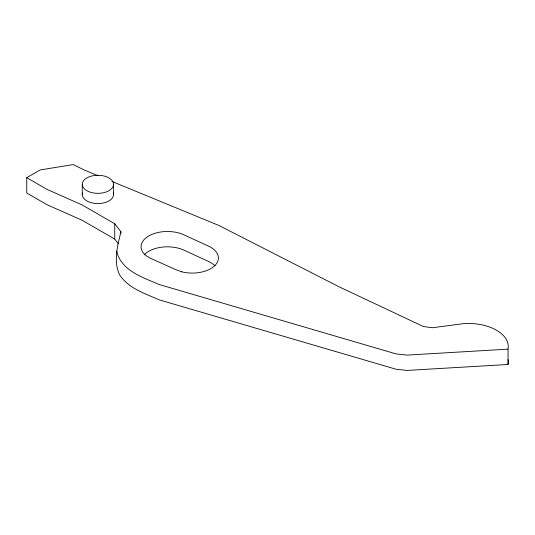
<?xml version="1.0" encoding="UTF-8"?>
<svg xmlns="http://www.w3.org/2000/svg" width="535" height="535" viewBox="0 0 535 535"><rect width="100%" height="100%" fill="white"/><g stroke="black" fill="none" stroke-linecap="round" stroke-linejoin="round"><path stroke-width="0.8" d="M508.083 359.654A40.098 23.152 0 0 1 508.043 364.475L407.182 370.421L396.047 369.224L159.142 299.834C144.791 293.407 128.721 288.566 119.552 274.796C113.173 261.08 117.7 245.632 120.897 231.695L114.751 223.77L82.116 204.932L47.1 189.43L26.75 177.68L26.75 193.001L47.1 204.758L82.116 220.26L114.751 239.098L118.335 243.719M26.75 177.68L40.178 169.943L73.255 164.579L84.156 169.983L98.052 175.701M508.043 364.475L508.043 349.148L407.182 355.093L396.047 353.896L159.142 284.506C142.952 277.411 121.064 270.77 116.643 251.055M111.922 181.418L219.062 225.543L338.675 286.606L423.372 326.524L432.4 327.748L463.791 323.601A40.098 23.152 0 0 1 508.043 349.148M120.897 231.695L120.897 233.307M114.751 223.77L114.751 239.098M113.547 184.314A15.642 9.035 0 0 1 90.081 192.132A15.642 9.035 0 0 1 90.081 176.49A15.642 9.035 0 0 1 113.547 184.314L113.547 194.533M82.256 184.314L82.256 194.533M113.306 192.961A15.642 9.035 0 0 1 97.905 203.561A15.642 9.035 0 0 1 82.497 192.961M144.263 254.767A26.369 15.221 0 0 1 183.859 250.126L208.516 261.461A26.188 15.12 0 0 1 215.117 265.962M181.746 271.827L175.286 269.426L150.168 258.111L146.236 255.763A26.369 15.221 0 0 1 149.125 235.754A26.369 15.221 0 0 1 183.859 234.798L208.516 246.133A26.188 15.12 0 0 1 214.649 265.755A26.188 15.12 0 0 1 181.746 271.827"/></g></svg>
